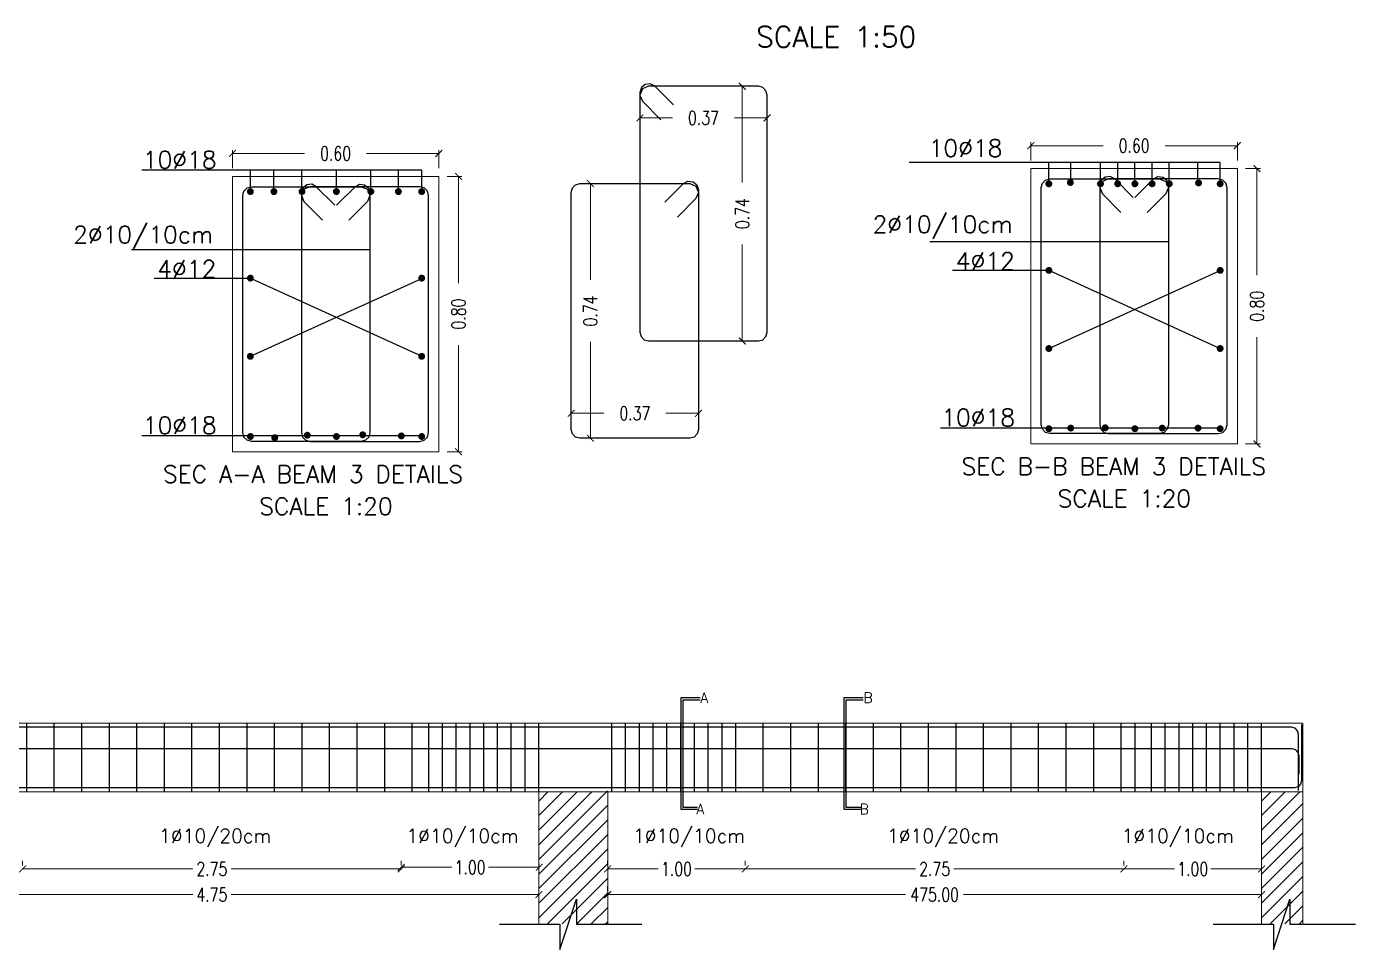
# Model space of a CAD drawing. Extents: x 166525 to 167198, y 178739 to 179747.
# Drawn here: x 166641.45 to 166660.75, y 179184.57 to 179197.97 of the extents above; entities that cross this region are included whole.
import ezdxf

# ---------------------------------------------------------------- set-up
doc = ezdxf.new("R2010")
doc.units = 0
doc.header["$MEASUREMENT"] = 0
doc.linetypes.add('AUSGEZOGEN', pattern=[0])
doc.linetypes.add('VONLAYER', pattern=[0])
doc.layers.get('0').update_dxf_attribs({"linetype": 'CONTINUOUS'})
doc.layers.get('DEFPOINTS').update_dxf_attribs({"linetype": 'CONTINUOUS'})
doc.layers.add('BEAM', color=6, linetype='CONTINUOUS', lineweight=13)
for name, color, linetype in [('BEAM-DIM', 4, 'CONTINUOUS'), ('BEAM-REIN', 2, 'CONTINUOUS'), ('EBENE0', 7, 'AUSGEZOGEN'), ('rebar call line', 8, 'CONTINUOUS'), ('REBARS', 2, 'CONTINUOUS'), ('Reinforcement', 10, 'CONTINUOUS'), ('TEXT', 7, 'CONTINUOUS')]:
    doc.layers.add(name, color=color, linetype=linetype)
doc.styles.add('DIM', font='simplex.shx', dxfattribs={"width": 0.75})
doc.styles.add('ROMANS', font='romans.shx')
doc.dimstyles.new('MUTASIM', dxfattribs={"dimscale": 0.9995, "dimtxt": 0.2, "dimasz": 0.1, "dimexe": 0.05, "dimexo": 0.12, "dimgap": 0.05, "dimtad": 0, "dimzin": 0, "dimdsep": 46, "dimtxsty": 'DIM', "dimblk": 'ARCHTICK', "dimcen": 0.09, "dimclrd": 35, "dimclre": 33, "dimclrt": 256, "dimazin": 0, "dimtfac": 1, "dimtofl": 0, "dimtmove": 1, "dimatfit": 3, "dimfxl": 0.18, "dimtolj": 1, "dimtzin": 0, "dimlwd": 13, "dimlwe": 9, "dimarcsym": 0})

# ---------------------------------------------------------------- blocks, each defined once
blk = doc.blocks.new('_ARCHTICK')
at = {"color": 0, "linetype": 'ByBlock', "const_width": 0.15}
blk.add_lwpolyline([(-0.5, -0.5), (0.5, 0.5)], dxfattribs=at)
blk = doc.blocks.new('*D554')
at = {"layer": 'BEAM', "color": 33, "lineweight": 9, "transparency": 16777216}
for p, q in [((166644.437, 179195.917), (166644.437, 179196.18)), ((166647.437, 179195.917), (166647.437, 179196.18))]:
    blk.add_line(p, q, dxfattribs=at)
at = {"layer": 'BEAM', "color": 35, "lineweight": 13, "transparency": 16777216}
for p, q in [((166644.437, 179196.13), (166645.487, 179196.13)), ((166647.437, 179196.13), (166646.387, 179196.13))]:
    blk.add_line(p, q, dxfattribs=at)
at = {"layer": 'DEFPOINTS', "color": 0, "transparency": 16777216}
for p in [(166647.437, 179196.13), (166644.437, 179195.797), (166647.437, 179195.797)]:
    blk.add_point(p, dxfattribs=at)
at = {"layer": 'BEAM', "color": 35, "lineweight": 13, "transparency": 16777216, "xscale": 0.09995000000000001, "yscale": 0.09995000000000001, "zscale": 0.09995000000000001, "rotation": 180}
blk.add_blockref('_ARCHTICK', (166644.437, 179196.13), dxfattribs=at)
at = {"layer": 'BEAM', "color": 35, "lineweight": 13, "transparency": 16777216, "xscale": 0.09995000000000001, "yscale": 0.09995000000000001, "zscale": 0.09995000000000001}
blk.add_blockref('_ARCHTICK', (166647.437, 179196.13), dxfattribs=at)
at = {"layer": 'BEAM', "transparency": 16777216, "insert": (166645.937, 179196.13), "char_height": 0.1999, "attachment_point": 5, "style": 'DIM'}
blk.add_mtext('\\A1;0.60', dxfattribs=at)
blk = doc.blocks.new('*D555')
at = {"layer": 'BEAM', "color": 33, "lineweight": 9, "transparency": 16777216}
for p, q in [((166647.557, 179195.797), (166647.772, 179195.797)), ((166647.557, 179191.797), (166647.772, 179191.797))]:
    blk.add_line(p, q, dxfattribs=at)
at = {"layer": 'BEAM', "color": 35, "lineweight": 13, "transparency": 16777216}
for p, q in [((166647.722, 179195.797), (166647.722, 179194.247)), ((166647.722, 179191.797), (166647.722, 179193.347))]:
    blk.add_line(p, q, dxfattribs=at)
at = {"layer": 'DEFPOINTS', "color": 0, "transparency": 16777216}
for p in [(166647.437, 179195.797), (166647.722, 179195.797), (166647.437, 179191.797)]:
    blk.add_point(p, dxfattribs=at)
at = {"layer": 'BEAM', "color": 35, "lineweight": 13, "transparency": 16777216, "xscale": 0.09995000000000001, "yscale": 0.09995000000000001, "zscale": 0.09995000000000001}
for p, rotation in [((166647.722, 179195.797), 90), ((166647.722, 179191.797), 270)]:
    blk.add_blockref('_ARCHTICK', p, dxfattribs=dict(at, rotation=rotation))
at = {"layer": 'BEAM', "transparency": 16777216, "insert": (166647.722, 179193.797), "char_height": 0.1999, "attachment_point": 5, "rotation": 90, "style": 'DIM'}
blk.add_mtext('\\A1;0.80', dxfattribs=at)
blk = doc.blocks.new('*D556')
at = {"layer": 'BEAM', "color": 33, "lineweight": 9, "transparency": 16777216}
for p, q in [((166650.357, 179196.896), (166650.357, 179196.596)), ((166652.205, 179196.859), (166652.205, 179196.596))]:
    blk.add_line(p, q, dxfattribs=at)
at = {"layer": 'BEAM', "color": 35, "lineweight": 13, "transparency": 16777216}
for p, q in [((166650.357, 179196.646), (166650.831, 179196.646)), ((166652.205, 179196.646), (166651.731, 179196.646))]:
    blk.add_line(p, q, dxfattribs=at)
at = {"layer": 'DEFPOINTS', "color": 0, "transparency": 16777216}
for p in [(166650.357, 179197.016), (166652.205, 179196.979), (166652.205, 179196.646)]:
    blk.add_point(p, dxfattribs=at)
at = {"layer": 'BEAM', "color": 35, "lineweight": 13, "transparency": 16777216, "xscale": 0.09995000000000001, "yscale": 0.09995000000000001, "zscale": 0.09995000000000001, "rotation": 180}
blk.add_blockref('_ARCHTICK', (166650.357, 179196.646), dxfattribs=at)
at = {"layer": 'BEAM', "color": 35, "lineweight": 13, "transparency": 16777216, "xscale": 0.09995000000000001, "yscale": 0.09995000000000001, "zscale": 0.09995000000000001}
blk.add_blockref('_ARCHTICK', (166652.205, 179196.646), dxfattribs=at)
at = {"layer": 'BEAM', "transparency": 16777216, "insert": (166651.281, 179196.646), "char_height": 0.1999, "attachment_point": 5, "style": 'DIM'}
blk.add_mtext('\\A1;0.37', dxfattribs=at)
blk = doc.blocks.new('*D557')
at = {"layer": 'BEAM', "color": 33, "lineweight": 9, "transparency": 16777216}
for p, q in [((166651.958, 179197.106), (166651.795, 179197.106)), ((166651.958, 179193.406), (166651.795, 179193.406))]:
    blk.add_line(p, q, dxfattribs=at)
at = {"layer": 'BEAM', "color": 35, "lineweight": 13, "transparency": 16777216}
for p, q in [((166651.845, 179197.106), (166651.845, 179195.706)), ((166651.845, 179193.406), (166651.845, 179194.806))]:
    blk.add_line(p, q, dxfattribs=at)
at = {"layer": 'DEFPOINTS', "color": 0, "transparency": 16777216}
for p in [(166652.078, 179197.106), (166651.845, 179193.406), (166652.078, 179193.406)]:
    blk.add_point(p, dxfattribs=at)
at = {"layer": 'BEAM', "color": 35, "lineweight": 13, "transparency": 16777216, "xscale": 0.09995000000000001, "yscale": 0.09995000000000001, "zscale": 0.09995000000000001}
for p, rotation in [((166651.845, 179197.106), 90), ((166651.845, 179193.406), 270)]:
    blk.add_blockref('_ARCHTICK', p, dxfattribs=dict(at, rotation=rotation))
at = {"layer": 'BEAM', "transparency": 16777216, "insert": (166651.845, 179195.256), "char_height": 0.1999, "attachment_point": 5, "rotation": 90, "style": 'DIM'}
blk.add_mtext('\\A1;0.74', dxfattribs=at)
blk = doc.blocks.new('*D558')
at = {"layer": 'BEAM', "color": 33, "lineweight": 9, "transparency": 16777216}
for p, q in [((166649.36, 179192.239), (166649.36, 179192.405)), ((166651.208, 179192.239), (166651.208, 179192.405))]:
    blk.add_line(p, q, dxfattribs=at)
at = {"layer": 'BEAM', "color": 35, "lineweight": 13, "transparency": 16777216}
for p, q in [((166649.36, 179192.355), (166649.834, 179192.355)), ((166651.208, 179192.355), (166650.733, 179192.355))]:
    blk.add_line(p, q, dxfattribs=at)
at = {"layer": 'DEFPOINTS', "color": 0, "transparency": 16777216}
for p in [(166651.208, 179192.355), (166649.36, 179192.119), (166651.208, 179192.119)]:
    blk.add_point(p, dxfattribs=at)
at = {"layer": 'BEAM', "color": 35, "lineweight": 13, "transparency": 16777216, "xscale": 0.09995000000000001, "yscale": 0.09995000000000001, "zscale": 0.09995000000000001, "rotation": 180}
blk.add_blockref('_ARCHTICK', (166649.36, 179192.355), dxfattribs=at)
at = {"layer": 'BEAM', "color": 35, "lineweight": 13, "transparency": 16777216, "xscale": 0.09995000000000001, "yscale": 0.09995000000000001, "zscale": 0.09995000000000001}
blk.add_blockref('_ARCHTICK', (166651.208, 179192.355), dxfattribs=at)
at = {"layer": 'BEAM', "transparency": 16777216, "insert": (166650.284, 179192.355), "char_height": 0.1999, "attachment_point": 5, "style": 'DIM'}
blk.add_mtext('\\A1;0.37', dxfattribs=at)
blk = doc.blocks.new('*D559')
at = {"layer": 'BEAM', "color": 33, "lineweight": 9, "transparency": 16777216}
for p, q in [((166649.606, 179195.692), (166649.688, 179195.692)), ((166649.606, 179191.992), (166649.688, 179191.992))]:
    blk.add_line(p, q, dxfattribs=at)
at = {"layer": 'BEAM', "color": 35, "lineweight": 13, "transparency": 16777216}
for p, q in [((166649.638, 179195.692), (166649.638, 179194.292)), ((166649.638, 179191.992), (166649.638, 179193.393))]:
    blk.add_line(p, q, dxfattribs=at)
at = {"layer": 'DEFPOINTS', "color": 0, "transparency": 16777216}
for p in [(166649.487, 179195.692), (166649.638, 179195.692), (166649.487, 179191.992)]:
    blk.add_point(p, dxfattribs=at)
at = {"layer": 'BEAM', "color": 35, "lineweight": 13, "transparency": 16777216, "xscale": 0.09995000000000001, "yscale": 0.09995000000000001, "zscale": 0.09995000000000001}
for p, rotation in [((166649.638, 179195.692), 90), ((166649.638, 179191.992), 270)]:
    blk.add_blockref('_ARCHTICK', p, dxfattribs=dict(at, rotation=rotation))
at = {"layer": 'BEAM', "transparency": 16777216, "insert": (166649.638, 179193.842), "char_height": 0.1999, "attachment_point": 5, "rotation": 90, "style": 'DIM'}
blk.add_mtext('\\A1;0.74', dxfattribs=at)
blk = doc.blocks.new('*D563')
at = {"layer": 'BEAM', "color": 33, "lineweight": 9, "transparency": 16777216}
for p, q in [((166641.389, 179185.856), (166641.389, 179185.786)), ((166646.889, 179185.856), (166646.889, 179185.786))]:
    blk.add_line(p, q, dxfattribs=at)
at = {"layer": 'BEAM', "color": 35, "lineweight": 13, "transparency": 16777216}
for p, q in [((166641.389, 179185.736), (166643.861, 179185.736)), ((166646.889, 179185.736), (166644.418, 179185.736))]:
    blk.add_line(p, q, dxfattribs=at)
at = {"layer": 'DEFPOINTS', "color": 0, "transparency": 16777216}
for p in [(166641.389, 179185.736), (166646.889, 179185.736), (166646.889, 179185.736)]:
    blk.add_point(p, dxfattribs=at)
at = {"layer": 'BEAM', "color": 35, "lineweight": 13, "transparency": 16777216, "xscale": 0.09995000000000001, "yscale": 0.09995000000000001, "zscale": 0.09995000000000001, "rotation": 180}
blk.add_blockref('_ARCHTICK', (166641.389, 179185.736), dxfattribs=at)
at = {"layer": 'BEAM', "color": 35, "lineweight": 13, "transparency": 16777216, "xscale": 0.09995000000000001, "yscale": 0.09995000000000001, "zscale": 0.09995000000000001}
blk.add_blockref('_ARCHTICK', (166646.889, 179185.736), dxfattribs=at)
at = {"layer": 'BEAM', "transparency": 16777216, "insert": (166644.139, 179185.736), "char_height": 0.1999, "attachment_point": 5, "style": 'DIM'}
blk.add_mtext('\\A1;2.75', dxfattribs=at)
blk = doc.blocks.new('*D564')
at = {"layer": 'BEAM', "color": 33, "lineweight": 9, "transparency": 16777216}
for p, q in [((166651.889, 179185.856), (166651.889, 179185.786)), ((166657.389, 179185.856), (166657.389, 179185.786))]:
    blk.add_line(p, q, dxfattribs=at)
at = {"layer": 'BEAM', "color": 35, "lineweight": 13, "transparency": 16777216}
for p, q in [((166651.889, 179185.736), (166654.361, 179185.736)), ((166657.389, 179185.736), (166654.918, 179185.736))]:
    blk.add_line(p, q, dxfattribs=at)
at = {"layer": 'DEFPOINTS', "color": 0, "transparency": 16777216}
for p in [(166651.889, 179185.736), (166657.389, 179185.736), (166657.389, 179185.736)]:
    blk.add_point(p, dxfattribs=at)
at = {"layer": 'BEAM', "color": 35, "lineweight": 13, "transparency": 16777216, "xscale": 0.09995000000000001, "yscale": 0.09995000000000001, "zscale": 0.09995000000000001, "rotation": 180}
blk.add_blockref('_ARCHTICK', (166651.889, 179185.736), dxfattribs=at)
at = {"layer": 'BEAM', "color": 35, "lineweight": 13, "transparency": 16777216, "xscale": 0.09995000000000001, "yscale": 0.09995000000000001, "zscale": 0.09995000000000001}
blk.add_blockref('_ARCHTICK', (166657.389, 179185.736), dxfattribs=at)
at = {"layer": 'BEAM', "transparency": 16777216, "insert": (166654.639, 179185.736), "char_height": 0.1999, "attachment_point": 5, "style": 'DIM'}
blk.add_mtext('\\A1;2.75', dxfattribs=at)
blk = doc.blocks.new('*D571')
at = {"layer": 'BEAM', "color": 33, "lineweight": 9, "transparency": 16777216}
for p, q in [((166639.389, 179185.482), (166639.389, 179185.413)), ((166648.889, 179185.482), (166648.889, 179185.413))]:
    blk.add_line(p, q, dxfattribs=at)
at = {"layer": 'BEAM', "color": 35, "lineweight": 13, "transparency": 16777216}
for p, q in [((166639.389, 179185.363), (166643.861, 179185.363)), ((166648.889, 179185.363), (166644.418, 179185.363))]:
    blk.add_line(p, q, dxfattribs=at)
at = {"layer": 'DEFPOINTS', "color": 0, "transparency": 16777216}
for p in [(166639.389, 179185.363), (166648.889, 179185.363), (166648.889, 179185.363)]:
    blk.add_point(p, dxfattribs=at)
at = {"layer": 'BEAM', "color": 35, "lineweight": 13, "transparency": 16777216, "xscale": 0.09995000000000001, "yscale": 0.09995000000000001, "zscale": 0.09995000000000001, "rotation": 180}
blk.add_blockref('_ARCHTICK', (166639.389, 179185.363), dxfattribs=at)
at = {"layer": 'BEAM', "color": 35, "lineweight": 13, "transparency": 16777216, "xscale": 0.09995000000000001, "yscale": 0.09995000000000001, "zscale": 0.09995000000000001}
blk.add_blockref('_ARCHTICK', (166648.889, 179185.363), dxfattribs=at)
at = {"layer": 'BEAM', "transparency": 16777216, "insert": (166644.139, 179185.363), "char_height": 0.1999, "attachment_point": 5, "style": 'DIM'}
blk.add_mtext('\\A1;4.75', dxfattribs=at)
blk = doc.blocks.new('*D572')
at = {"layer": 'BEAM', "color": 33, "lineweight": 9, "transparency": 16777216}
for p, q in [((166649.889, 179185.482), (166649.889, 179185.413)), ((166659.389, 179185.482), (166659.389, 179185.413))]:
    blk.add_line(p, q, dxfattribs=at)
at = {"layer": 'BEAM', "color": 35, "lineweight": 13, "transparency": 16777216}
for p, q in [((166649.889, 179185.363), (166654.218, 179185.363)), ((166659.389, 179185.363), (166655.06, 179185.363))]:
    blk.add_line(p, q, dxfattribs=at)
at = {"layer": 'DEFPOINTS', "color": 0, "transparency": 16777216}
for p in [(166649.889, 179185.363), (166659.389, 179185.363), (166659.389, 179185.363)]:
    blk.add_point(p, dxfattribs=at)
at = {"layer": 'BEAM', "color": 35, "lineweight": 13, "transparency": 16777216, "xscale": 0.09995000000000001, "yscale": 0.09995000000000001, "zscale": 0.09995000000000001, "rotation": 180}
blk.add_blockref('_ARCHTICK', (166649.889, 179185.363), dxfattribs=at)
at = {"layer": 'BEAM', "color": 35, "lineweight": 13, "transparency": 16777216, "xscale": 0.09995000000000001, "yscale": 0.09995000000000001, "zscale": 0.09995000000000001}
blk.add_blockref('_ARCHTICK', (166659.389, 179185.363), dxfattribs=at)
at = {"layer": 'BEAM', "transparency": 16777216, "insert": (166654.639, 179185.363), "char_height": 0.1999, "attachment_point": 5, "style": 'DIM'}
blk.add_mtext('\\A1;475.00', dxfattribs=at)
blk = doc.blocks.new('*D580')
at = {"layer": 'BEAM', "color": 33, "lineweight": 9, "transparency": 16777216}
for p, q in [((166656.037, 179196.03), (166656.037, 179196.293)), ((166659.037, 179196.03), (166659.037, 179196.293))]:
    blk.add_line(p, q, dxfattribs=at)
at = {"layer": 'BEAM', "color": 35, "lineweight": 13, "transparency": 16777216}
for p, q in [((166656.037, 179196.243), (166657.087, 179196.243)), ((166659.037, 179196.243), (166657.987, 179196.243))]:
    blk.add_line(p, q, dxfattribs=at)
at = {"layer": 'DEFPOINTS', "color": 0, "transparency": 16777216}
for p in [(166659.037, 179196.243), (166656.037, 179195.91), (166659.037, 179195.91)]:
    blk.add_point(p, dxfattribs=at)
at = {"layer": 'BEAM', "color": 35, "lineweight": 13, "transparency": 16777216, "xscale": 0.09995000000000001, "yscale": 0.09995000000000001, "zscale": 0.09995000000000001, "rotation": 180}
blk.add_blockref('_ARCHTICK', (166656.037, 179196.243), dxfattribs=at)
at = {"layer": 'BEAM', "color": 35, "lineweight": 13, "transparency": 16777216, "xscale": 0.09995000000000001, "yscale": 0.09995000000000001, "zscale": 0.09995000000000001}
blk.add_blockref('_ARCHTICK', (166659.037, 179196.243), dxfattribs=at)
at = {"layer": 'BEAM', "transparency": 16777216, "insert": (166657.537, 179196.243), "char_height": 0.1999, "attachment_point": 5, "style": 'DIM'}
blk.add_mtext('\\A1;0.60', dxfattribs=at)
blk = doc.blocks.new('*D581')
at = {"layer": 'BEAM', "color": 33, "lineweight": 9, "transparency": 16777216}
for p, q in [((166659.157, 179195.91), (166659.372, 179195.91)), ((166659.157, 179191.91), (166659.372, 179191.91))]:
    blk.add_line(p, q, dxfattribs=at)
at = {"layer": 'BEAM', "color": 35, "lineweight": 13, "transparency": 16777216}
for p, q in [((166659.322, 179195.91), (166659.322, 179194.36)), ((166659.322, 179191.91), (166659.322, 179193.461))]:
    blk.add_line(p, q, dxfattribs=at)
at = {"layer": 'DEFPOINTS', "color": 0, "transparency": 16777216}
for p in [(166659.037, 179195.91), (166659.322, 179195.91), (166659.037, 179191.91)]:
    blk.add_point(p, dxfattribs=at)
at = {"layer": 'BEAM', "color": 35, "lineweight": 13, "transparency": 16777216, "xscale": 0.09995000000000001, "yscale": 0.09995000000000001, "zscale": 0.09995000000000001}
for p, rotation in [((166659.322, 179195.91), 90), ((166659.322, 179191.91), 270)]:
    blk.add_blockref('_ARCHTICK', p, dxfattribs=dict(at, rotation=rotation))
at = {"layer": 'BEAM', "transparency": 16777216, "insert": (166659.322, 179193.91), "char_height": 0.1999, "attachment_point": 5, "rotation": 90, "style": 'DIM'}
blk.add_mtext('\\A1;0.80', dxfattribs=at)
blk = doc.blocks.new('*D585')
at = {"layer": 'BEAM', "color": 33, "lineweight": 9, "transparency": 16777216}
for p, q in [((166657.389, 179185.856), (166657.389, 179185.786)), ((166659.389, 179185.856), (166659.389, 179185.786))]:
    blk.add_line(p, q, dxfattribs=at)
at = {"layer": 'BEAM', "color": 35, "lineweight": 13, "transparency": 16777216}
for p, q in [((166657.389, 179185.736), (166658.125, 179185.736)), ((166659.389, 179185.736), (166658.653, 179185.736))]:
    blk.add_line(p, q, dxfattribs=at)
at = {"layer": 'DEFPOINTS', "color": 0, "transparency": 16777216}
for p in [(166657.389, 179185.736), (166659.389, 179185.736), (166659.389, 179185.736)]:
    blk.add_point(p, dxfattribs=at)
at = {"layer": 'BEAM', "color": 35, "lineweight": 13, "transparency": 16777216, "xscale": 0.09995000000000001, "yscale": 0.09995000000000001, "zscale": 0.09995000000000001, "rotation": 180}
blk.add_blockref('_ARCHTICK', (166657.389, 179185.736), dxfattribs=at)
at = {"layer": 'BEAM', "color": 35, "lineweight": 13, "transparency": 16777216, "xscale": 0.09995000000000001, "yscale": 0.09995000000000001, "zscale": 0.09995000000000001}
blk.add_blockref('_ARCHTICK', (166659.389, 179185.736), dxfattribs=at)
at = {"layer": 'BEAM', "transparency": 16777216, "insert": (166658.389, 179185.736), "char_height": 0.1999, "attachment_point": 5, "style": 'DIM'}
blk.add_mtext('\\A1;1.00', dxfattribs=at)
blk = doc.blocks.new('*D586')
at = {"layer": 'BEAM', "color": 33, "lineweight": 9, "transparency": 16777216}
for p, q in [((166649.889, 179185.856), (166649.889, 179185.786)), ((166651.889, 179185.856), (166651.889, 179185.786))]:
    blk.add_line(p, q, dxfattribs=at)
at = {"layer": 'BEAM', "color": 35, "lineweight": 13, "transparency": 16777216}
for p, q in [((166649.889, 179185.736), (166650.625, 179185.736)), ((166651.889, 179185.736), (166651.153, 179185.736))]:
    blk.add_line(p, q, dxfattribs=at)
at = {"layer": 'DEFPOINTS', "color": 0, "transparency": 16777216}
for p in [(166649.889, 179185.736), (166649.889, 179185.736), (166651.889, 179185.736)]:
    blk.add_point(p, dxfattribs=at)
at = {"layer": 'BEAM', "color": 35, "lineweight": 13, "transparency": 16777216, "xscale": 0.09995000000000001, "yscale": 0.09995000000000001, "zscale": 0.09995000000000001, "rotation": 180}
blk.add_blockref('_ARCHTICK', (166649.889, 179185.736), dxfattribs=at)
at = {"layer": 'BEAM', "color": 35, "lineweight": 13, "transparency": 16777216, "xscale": 0.09995000000000001, "yscale": 0.09995000000000001, "zscale": 0.09995000000000001}
blk.add_blockref('_ARCHTICK', (166651.889, 179185.736), dxfattribs=at)
at = {"layer": 'BEAM', "transparency": 16777216, "insert": (166650.889, 179185.736), "char_height": 0.1999, "attachment_point": 5, "style": 'DIM'}
blk.add_mtext('\\A1;1.00', dxfattribs=at)
blk = doc.blocks.new('*D587')
at = {"layer": 'BEAM', "color": 33, "lineweight": 9, "transparency": 16777216}
for p, q in [((166646.889, 179185.856), (166646.889, 179185.81)), ((166648.894, 179185.786), (166648.894, 179185.81))]:
    blk.add_line(p, q, dxfattribs=at)
at = {"layer": 'BEAM', "color": 35, "lineweight": 13, "transparency": 16777216}
for p, q in [((166646.889, 179185.76), (166647.627, 179185.76)), ((166648.894, 179185.76), (166648.156, 179185.76))]:
    blk.add_line(p, q, dxfattribs=at)
at = {"layer": 'DEFPOINTS', "color": 0, "transparency": 16777216}
for p in [(166646.889, 179185.76), (166646.889, 179185.736), (166648.894, 179185.666)]:
    blk.add_point(p, dxfattribs=at)
at = {"layer": 'BEAM', "color": 35, "lineweight": 13, "transparency": 16777216, "xscale": 0.09995000000000001, "yscale": 0.09995000000000001, "zscale": 0.09995000000000001, "rotation": 180}
blk.add_blockref('_ARCHTICK', (166646.889, 179185.76), dxfattribs=at)
at = {"layer": 'BEAM', "color": 35, "lineweight": 13, "transparency": 16777216, "xscale": 0.09995000000000001, "yscale": 0.09995000000000001, "zscale": 0.09995000000000001}
blk.add_blockref('_ARCHTICK', (166648.894, 179185.76), dxfattribs=at)
at = {"layer": 'BEAM', "transparency": 16777216, "insert": (166647.891, 179185.76), "char_height": 0.1999, "attachment_point": 5, "style": 'DIM'}
blk.add_mtext('\\A1;1.00', dxfattribs=at)

msp = doc.modelspace()

# ---------------------------------------------------------------- linework, layer by layer
at = {"layer": 'BEAM'}
for p, q in [((166638.78914, 179187.85486), (166659.98914, 179187.85486)), ((166659.98914, 179187.85486), (166659.98914, 179186.93486)), ((166659.98914, 179186.93486), (166659.98914, 179184.93486)), ((166638.78914, 179186.85486), (166659.98914, 179186.85486)), ((166648.88914, 179186.85486), (166648.88914, 179184.93486)), ((166649.88914, 179186.85486), (166649.88914, 179184.93486)), ((166659.38914, 179186.85486), (166659.38914, 179184.93486))]:
    msp.add_line(p, q, dxfattribs=at)
for points in [[(166656.03693, 179191.91049), (166659.03693, 179191.91049), (166659.03693, 179195.91049), (166656.03693, 179195.91049)], [(166644.43712, 179191.79721), (166647.43712, 179191.79721), (166647.43712, 179195.79721), (166644.43712, 179195.79721)]]:
    msp.add_lwpolyline(points, close=True, dxfattribs=at)
at = {"layer": 'BEAM-REIN', "const_width": 0.0475}
for points in [[(166644.67227, 179195.57624, 1), (166644.72477, 179195.57624, 1)], [(166645.01439, 179195.57624, 1), (166645.06689, 179195.57624, 1)], [(166645.42227, 179195.57624, 1), (166645.47477, 179195.57624, 1)], [(166645.92227, 179195.57624, 1), (166645.97477, 179195.57624, 1)], [(166646.42227, 179195.57624, 1), (166646.47477, 179195.57624, 1)], [(166646.82285, 179195.57624, 1), (166646.87535, 179195.57624, 1)], [(166647.16112, 179195.57624, 1), (166647.21362, 179195.57624, 1)], [(166656.27208, 179195.68952, 1), (166656.32458, 179195.68952, 1)], [(166656.58425, 179195.70821, 1), (166656.63675, 179195.70821, 1)], [(166657.02208, 179195.68952, 1), (166657.07458, 179195.68952, 1)], [(166657.27208, 179195.68952, 1), (166657.32458, 179195.68952, 1)], [(166657.52208, 179195.68952, 1), (166657.57458, 179195.68952, 1)], [(166657.77208, 179195.68952, 1), (166657.82458, 179195.68952, 1)], [(166658.02208, 179195.68952, 1), (166658.07458, 179195.68952, 1)], [(166658.44699, 179195.70168, 1), (166658.49949, 179195.70168, 1)], [(166658.76093, 179195.68952, 1), (166658.81343, 179195.68952, 1)], [(166656.27208, 179194.43189, 1), (166656.32458, 179194.43189, 1)], [(166658.76093, 179194.43189, 1), (166658.81343, 179194.43189, 1)], [(166644.67227, 179194.31862, 1), (166644.72477, 179194.31862, 1)], [(166647.16112, 179194.31862, 1), (166647.21362, 179194.31862, 1)], [(166656.27208, 179193.29635, 1), (166656.32458, 179193.29635, 1)], [(166658.76093, 179193.29635, 1), (166658.81343, 179193.29635, 1)], [(166644.67227, 179193.18308, 1), (166644.72477, 179193.18308, 1)], [(166647.16112, 179193.18308, 1), (166647.21362, 179193.18308, 1)], [(166656.27208, 179192.13151, 1), (166656.32458, 179192.13151, 1)], [(166656.59053, 179192.1401, 1), (166656.64303, 179192.1401, 1)], [(166657.09103, 179192.14482, 1), (166657.14353, 179192.14482, 1)], [(166657.52208, 179192.13151, 1), (166657.57458, 179192.13151, 1)], [(166657.91915, 179192.1401, 1), (166657.97165, 179192.1401, 1)], [(166658.43906, 179192.1401, 1), (166658.49156, 179192.1401, 1)], [(166658.76093, 179192.13151, 1), (166658.81343, 179192.13151, 1)], [(166644.67227, 179192.01823, 1), (166644.72477, 179192.01823, 1)], [(166645.02651, 179192.00057, 1), (166645.07901, 179192.00057, 1)], [(166645.49911, 179192.03685, 1), (166645.55161, 179192.03685, 1)], [(166645.92227, 179192.01823, 1), (166645.97477, 179192.01823, 1)], [(166646.30415, 179192.04304, 1), (166646.35665, 179192.04304, 1)], [(166646.86497, 179192.02682, 1), (166646.91747, 179192.02682, 1)], [(166647.16112, 179192.01823, 1), (166647.21362, 179192.01823, 1)]]:
    msp.add_lwpolyline(points, format="xyb", close=True, dxfattribs=at)
at = {"layer": 'EBENE0', "color": 2, "linetype": 'AUSGEZOGEN'}
msp.add_line((166659.98914, 179186.93486), (166659.98914, 179186.93486), dxfattribs=at)
msp.add_line((166659.98914, 179186.93486), (166659.98914, 179186.93486), dxfattribs=at)
at = {"layer": 'EBENE0', "color": 8, "linetype": 'AUSGEZOGEN'}
for p, q in [((166648.89356, 179185.87862), (166649.88472, 179186.86978)), ((166648.89356, 179186.72715), (166649.02127, 179186.85486)), ((166649.2334, 179186.85486), (166648.89356, 179186.51501)), ((166648.89356, 179186.30288), (166649.44554, 179186.85486)), ((166649.65767, 179186.85486), (166648.89356, 179186.09075)), ((166659.39356, 179186.72715), (166659.52127, 179186.85486)), ((166659.7334, 179186.85486), (166659.39356, 179186.51501)), ((166659.39356, 179186.30288), (166659.94554, 179186.85486)), ((166649.88472, 179186.65765), (166648.89356, 179185.66649)), ((166659.98472, 179186.68191), (166659.39356, 179186.09075)), ((166648.89356, 179185.45435), (166649.88472, 179186.44552)), ((166659.39356, 179185.87862), (166659.98472, 179186.46978)), ((166649.88472, 179186.23338), (166648.89356, 179185.24222)), ((166659.98472, 179186.25765), (166659.39356, 179185.66649)), ((166648.89356, 179185.03009), (166649.88472, 179186.02125)), ((166659.39356, 179185.45435), (166659.98472, 179186.04552)), ((166649.88472, 179185.80912), (166649.01488, 179184.93928)), ((166659.98472, 179185.83338), (166659.39356, 179185.24222)), ((166649.22701, 179184.93928), (166649.88472, 179185.59699)), ((166659.39356, 179185.03009), (166659.98472, 179185.62125)), ((166649.88472, 179185.38485), (166649.43914, 179184.93928)), ((166659.98472, 179185.40912), (166659.51488, 179184.93928)), ((166649.1963, 179184.56668), (166649.43427, 179185.29818)), ((166649.43427, 179185.29818), (166649.43427, 179184.93486)), ((166659.56218, 179184.56668), (166659.80014, 179185.29818)), ((166659.72701, 179184.93928), (166659.98472, 179185.19699)), ((166659.80014, 179185.29818), (166659.80014, 179184.93486)), ((166649.65128, 179184.93928), (166649.88472, 179185.17272)), ((166648.31766, 179184.93243), (166649.1963, 179184.93243)), ((166649.1963, 179184.93243), (166649.1963, 179184.56668)), ((166649.43427, 179184.93486), (166650.38613, 179184.93486)), ((166649.88914, 179184.96501), (166649.85899, 179184.93486)), ((166658.68354, 179184.93243), (166659.56218, 179184.93243)), ((166659.56218, 179184.93243), (166659.56218, 179184.56668)), ((166659.80014, 179184.93486), (166660.752, 179184.93486)), ((166659.98472, 179184.98485), (166659.93914, 179184.93928))]:
    msp.add_line(p, q, dxfattribs=at)
at = {"layer": 'rebar call line'}
for p, q in [((166647.18737, 179195.88537), (166643.12283, 179195.88537)), ((166644.69852, 179195.57624), (166644.69852, 179195.88537)), ((166645.04064, 179195.57624), (166645.04064, 179195.88537)), ((166645.44852, 179195.57624), (166645.44852, 179195.88537)), ((166645.94852, 179195.57624), (166645.94852, 179195.88537)), ((166646.44852, 179195.57624), (166646.44852, 179195.88537)), ((166646.8491, 179195.57624), (166646.8491, 179195.88537)), ((166647.18737, 179195.57624), (166647.18737, 179195.88537)), ((166658.78718, 179195.99865), (166654.26707, 179195.99865)), ((166656.29833, 179195.68952), (166656.29833, 179195.99865)), ((166656.61949, 179195.68952), (166656.61949, 179195.99865)), ((166657.04833, 179195.68952), (166657.04833, 179195.99865)), ((166657.29833, 179195.68952), (166657.29833, 179195.99865)), ((166657.54833, 179195.68952), (166657.54833, 179195.99865)), ((166657.79833, 179195.68952), (166657.79833, 179195.99865)), ((166658.04833, 179195.68952), (166658.04833, 179195.99865)), ((166658.46364, 179195.68952), (166658.46364, 179195.99865)), ((166658.78718, 179195.68952), (166658.78718, 179195.99865)), ((166654.5707, 179194.8496), (166658.03515, 179194.8496)), ((166642.9709, 179194.73633), (166646.43534, 179194.73633)), ((166644.70796, 179194.31431), (166643.30021, 179194.31431)), ((166644.69852, 179193.18308), (166647.18737, 179194.31431)), ((166644.70796, 179194.31431), (166647.18737, 179193.18308)), ((166656.30777, 179194.42759), (166654.90002, 179194.42759)), ((166656.29833, 179193.29635), (166658.78718, 179194.42759)), ((166656.30777, 179194.42759), (166658.78718, 179193.29635)), ((166658.78718, 179192.1401), (166654.72263, 179192.1401)), ((166647.18737, 179192.02682), (166643.12283, 179192.02682))]:
    msp.add_line(p, q, dxfattribs=at)
for points in [[(166651.23213, 179188.21943), (166650.95032, 179188.21943), (166650.95032, 179186.60395), (166651.19434, 179186.60395)], [(166651.23213, 179188.18943), (166650.97987, 179188.18943), (166650.97987, 179186.63395), (166651.19434, 179186.63395)], [(166653.60258, 179188.21943), (166653.32078, 179188.21943), (166653.32078, 179186.60395), (166653.56479, 179186.60395)], [(166653.60258, 179188.18943), (166653.35032, 179188.18943), (166653.35032, 179186.63395), (166653.56479, 179186.63395)]]:
    msp.add_lwpolyline(points, dxfattribs=at)
at = {"layer": 'REBARS'}
for points in [[(166659.9257, 179186.87697), (166659.9257, 179187.69326), (166659.91208, 179187.74406), (166659.8749, 179187.78125), (166659.8241, 179187.79486), (166638.96466, 179187.79486), (166638.91386, 179187.78125), (166638.87667, 179187.74406), (166638.86306, 179187.69326), (166638.86306, 179186.92167)], [(166659.96878, 179187.83429), (166659.96878, 179187.018), (166659.95517, 179186.9672), (166659.91798, 179186.93001), (166659.86718, 179186.9164), (166639.00775, 179186.9164), (166638.95695, 179186.93001), (166638.91976, 179186.9672), (166638.90615, 179187.018), (166638.90615, 179187.78959)], [(166659.93501, 179187.11296), (166659.93501, 179187.37894), (166659.9214, 179187.42974), (166659.88421, 179187.46693), (166659.83341, 179187.48054), (166638.98213, 179187.48054), (166638.93133, 179187.46693), (166638.89414, 179187.42974), (166638.88053, 179187.37894), (166638.88053, 179187.11296)]]:
    msp.add_lwpolyline(points, dxfattribs=at)
for points in [[(166650.84326, 179196.83642, 0), (166650.57385, 179197.10583, 0), (166650.50884, 179197.1406, 0), (166650.43546, 179197.13337, 0), (166650.37847, 179197.0866, 0), (166650.35706, 179197.01604, 0), (166650.35706, 179193.53283, 0), (166650.37408, 179193.46933, 0), (166650.42057, 179193.42284, 0), (166650.48407, 179193.40583, 0), (166652.07829, 179193.40583, 0), (166652.14179, 179193.42284, 0), (166652.18827, 179193.46933, 0), (166652.20529, 179193.53283, 0), (166652.20529, 179196.97883, 0), (166652.18827, 179197.04233, 0), (166652.14179, 179197.08881, 0), (166652.07829, 179197.10583, 0), (166650.48407, 179197.10583, 0), (166650.39426, 179197.06863, 0), (166650.35706, 179196.97883, 0), (166650.39426, 179196.88903, 0), (166650.66367, 179196.61962, 0)], [(166645.94915, 179195.3778, 0), (166646.21855, 179195.64721, 0), (166646.28357, 179195.68198, 0), (166646.35694, 179195.67475, 0), (166646.41394, 179195.62798, 0), (166646.43534, 179195.55742, 0), (166646.43534, 179192.07421, 0), (166646.41833, 179192.01071, 0), (166646.37184, 179191.96423, 0), (166646.30834, 179191.94721, 0), (166644.71412, 179191.94721, 0), (166644.65062, 179191.96423, 0), (166644.60413, 179192.01071, 0), (166644.58712, 179192.07421, 0), (166644.58712, 179195.52021, 0), (166644.60413, 179195.58371, 0), (166644.65062, 179195.6302, 0), (166644.71412, 179195.64721, 0), (166646.30834, 179195.64721, 0), (166646.39814, 179195.61001, 0), (166646.43534, 179195.52021, 0), (166646.39814, 179195.43041, 0), (166646.12874, 179195.161, 0)], [(166645.92509, 179195.3778, 0), (166645.65569, 179195.64721, 0), (166645.59067, 179195.68198, 0), (166645.5173, 179195.67475, 0), (166645.4603, 179195.62798, 0), (166645.4389, 179195.55742, 0), (166645.4389, 179192.07421, 0), (166645.45591, 179192.01071, 0), (166645.5024, 179191.96423, 0), (166645.5659, 179191.94721, 0), (166647.16012, 179191.94721, 0), (166647.22362, 179191.96423, 0), (166647.2701, 179192.01071, 0), (166647.28712, 179192.07421, 0), (166647.28712, 179195.52021, 0), (166647.2701, 179195.58371, 0), (166647.22362, 179195.6302, 0), (166647.16012, 179195.64721, 0), (166645.5659, 179195.64721, 0), (166645.47609, 179195.61001, 0), (166645.4389, 179195.52021, 0), (166645.47609, 179195.43041, 0), (166645.7455, 179195.161, 0)], [(166650.72158, 179195.42296, 0), (166650.99098, 179195.69237, 0), (166651.056, 179195.72714, 0), (166651.12937, 179195.71991, 0), (166651.18637, 179195.67313, 0), (166651.20777, 179195.60258, 0), (166651.20777, 179192.11937, 0), (166651.19076, 179192.05587, 0), (166651.14427, 179192.00938, 0), (166651.08077, 179191.99237, 0), (166649.48655, 179191.99237, 0), (166649.42305, 179192.00938, 0), (166649.37657, 179192.05587, 0), (166649.35955, 179192.11937, 0), (166649.35955, 179195.56537, 0), (166649.37657, 179195.62887, 0), (166649.42305, 179195.67535, 0), (166649.48655, 179195.69237, 0), (166651.08077, 179195.69237, 0), (166651.17058, 179195.65517, 0), (166651.20777, 179195.56537, 0), (166651.17058, 179195.47556, 0), (166650.90117, 179195.20616, 0)], [(166657.54895, 179195.49108, 0), (166657.81836, 179195.76049, 0), (166657.88337, 179195.79526, 0), (166657.95675, 179195.78803, 0), (166658.01374, 179195.74126, 0), (166658.03515, 179195.6707, 0), (166658.03515, 179192.18749, 0), (166658.01813, 179192.12399, 0), (166657.97165, 179192.0775, 0), (166657.90815, 179192.06049, 0), (166656.31393, 179192.06049, 0), (166656.25043, 179192.0775, 0), (166656.20394, 179192.12399, 0), (166656.18693, 179192.18749, 0), (166656.18693, 179195.63349, 0), (166656.20394, 179195.69699, 0), (166656.25043, 179195.74347, 0), (166656.31393, 179195.76049, 0), (166657.90815, 179195.76049, 0), (166657.99795, 179195.72329, 0), (166658.03515, 179195.63349, 0), (166657.99795, 179195.54369, 0), (166657.72854, 179195.27428, 0)], [(166657.5249, 179195.49108, 0), (166657.25549, 179195.76049, 0), (166657.19048, 179195.79526, 0), (166657.1171, 179195.78803, 0), (166657.06011, 179195.74126, 0), (166657.0387, 179195.6707, 0), (166657.0387, 179192.18749, 0), (166657.05572, 179192.12399, 0), (166657.1022, 179192.0775, 0), (166657.1657, 179192.06049, 0), (166658.75993, 179192.06049, 0), (166658.82343, 179192.0775, 0), (166658.86991, 179192.12399, 0), (166658.88693, 179192.18749, 0), (166658.88693, 179195.63349, 0), (166658.86991, 179195.69699, 0), (166658.82343, 179195.74347, 0), (166658.75993, 179195.76049, 0), (166657.1657, 179195.76049, 0), (166657.0759, 179195.72329, 0), (166657.0387, 179195.63349, 0), (166657.0759, 179195.54369, 0), (166657.34531, 179195.27428, 0)]]:
    msp.add_polyline3d(points, dxfattribs=at)
at = {"layer": 'Reinforcement', "linetype": 'VONLAYER'}
for p, q in [((166641.45032, 179186.85486), (166641.45032, 179187.85486)), ((166641.85032, 179186.85486), (166641.85032, 179187.85486)), ((166642.25032, 179186.85486), (166642.25032, 179187.85486)), ((166642.65032, 179186.85486), (166642.65032, 179187.85486)), ((166643.05032, 179186.85486), (166643.05032, 179187.85486)), ((166643.45032, 179186.85486), (166643.45032, 179187.85486)), ((166643.85032, 179186.85486), (166643.85032, 179187.85486)), ((166644.25032, 179186.85486), (166644.25032, 179187.85486)), ((166644.65032, 179186.85486), (166644.65032, 179187.85486)), ((166645.05032, 179186.85486), (166645.05032, 179187.85486)), ((166645.45032, 179186.85486), (166645.45032, 179187.85486)), ((166645.85032, 179186.85486), (166645.85032, 179187.85486)), ((166646.25032, 179186.85486), (166646.25032, 179187.85486)), ((166646.65032, 179186.85486), (166646.65032, 179187.85486)), ((166647.05032, 179186.85486), (166647.05032, 179187.85486)), ((166647.28914, 179186.85486), (166647.28914, 179187.85486)), ((166647.48914, 179186.85486), (166647.48914, 179187.85486)), ((166647.68914, 179186.85486), (166647.68914, 179187.85486)), ((166647.88914, 179186.85486), (166647.88914, 179187.85486)), ((166648.08914, 179186.85486), (166648.08914, 179187.85486)), ((166648.28914, 179186.85486), (166648.28914, 179187.85486)), ((166648.48914, 179186.85486), (166648.48914, 179187.85486)), ((166648.68914, 179186.85486), (166648.68914, 179187.85486)), ((166648.88914, 179186.85486), (166648.88914, 179187.85486)), ((166649.95032, 179186.85486), (166649.95032, 179187.85486)), ((166650.15032, 179186.85486), (166650.15032, 179187.85486)), ((166650.35032, 179186.85486), (166650.35032, 179187.85486)), ((166650.55032, 179186.85486), (166650.55032, 179187.85486)), ((166650.75032, 179186.85486), (166650.75032, 179187.85486)), ((166650.95032, 179186.85486), (166650.95032, 179187.85486)), ((166651.15032, 179186.85486), (166651.15032, 179187.85486)), ((166651.35032, 179186.85486), (166651.35032, 179187.85486)), ((166651.55032, 179186.85486), (166651.55032, 179187.85486)), ((166651.75032, 179186.85486), (166651.75032, 179187.85486)), ((166652.15032, 179186.85486), (166652.15032, 179187.85486)), ((166652.55032, 179186.85486), (166652.55032, 179187.85486)), ((166652.95032, 179186.85486), (166652.95032, 179187.85486)), ((166653.35032, 179186.85486), (166653.35032, 179187.85486)), ((166653.75032, 179186.85486), (166653.75032, 179187.85486)), ((166654.15032, 179186.85486), (166654.15032, 179187.85486)), ((166654.55032, 179186.85486), (166654.55032, 179187.85486)), ((166654.95032, 179186.85486), (166654.95032, 179187.85486)), ((166655.35032, 179186.85486), (166655.35032, 179187.85486)), ((166655.75032, 179186.85486), (166655.75032, 179187.85486)), ((166656.15032, 179186.85486), (166656.15032, 179187.85486)), ((166656.55032, 179186.85486), (166656.55032, 179187.85486)), ((166656.95032, 179186.85486), (166656.95032, 179187.85486)), ((166657.35032, 179186.85486), (166657.35032, 179187.85486)), ((166657.55032, 179186.85486), (166657.55032, 179187.85486)), ((166657.78914, 179186.85486), (166657.78914, 179187.85486)), ((166657.98914, 179186.85486), (166657.98914, 179187.85486)), ((166658.18914, 179186.85486), (166658.18914, 179187.85486)), ((166658.38914, 179186.85486), (166658.38914, 179187.85486)), ((166658.58914, 179186.85486), (166658.58914, 179187.85486)), ((166658.78914, 179186.85486), (166658.78914, 179187.85486)), ((166658.98914, 179186.85486), (166658.98914, 179187.85486)), ((166659.18914, 179186.85486), (166659.18914, 179187.85486)), ((166659.38914, 179186.85486), (166659.38914, 179187.85486))]:
    msp.add_line(p, q, dxfattribs=at)

# ---------------------------------------------------------------- texts
at = {"layer": 'BEAM-DIM', "style": 'ROMANS'}
for s, height, p in [('10%%C18', 0.25, (166654.5527, 179196.08241)), ('10%%C18', 0.25, (166643.13574, 179195.91335)), ('2%%C10/10cm', 0.25, (166653.73757, 179194.97511)), ('2%%C10/10cm', 0.25, (166642.12367, 179194.82572)), ('4%%C12', 0.25, (166654.94631, 179194.44143)), ('4%%C12', 0.25, (166643.34651, 179194.32815)), ('10%%C18', 0.25, (166654.73555, 179192.16808)), ('10%%C18', 0.25, (166643.13574, 179192.0548)), ('A', 0.15, (166651.2337, 179188.14862, 2612.33432)), ('B', 0.15, (166653.60415, 179188.14862, 2612.33432)), ('A', 0.15, (166651.17811, 179186.5316, 3480.91864)), ('B', 0.15, (166653.54856, 179186.5316, 3480.91864)), ('1%%C10/20cm', 0.2, (166643.3727, 179186.11749)), ('1%%C10/10cm', 0.2, (166646.96511, 179186.11749)), ('1%%C10/10cm', 0.2, (166650.25512, 179186.11749)), ('1%%C10/20cm', 0.2, (166653.94571, 179186.11749)), ('1%%C10/10cm', 0.2, (166657.35534, 179186.11749))]:
    msp.add_text(s, height=height, dxfattribs=at).set_placement(p)
at = {"layer": 'TEXT', "style": 'ROMANS'}
for s, height, p in [('SCALE 1:50', 0.3, (166652.0449, 179197.67344)), ('SEC A-A BEAM 3 DETAILS', 0.25, (166643.42899, 179191.34601, 186)), ('SEC B-B BEAM 3 DETAILS', 0.25, (166655.02879, 179191.45929, 186)), ('SCALE 1:20', 0.25, (166656.42599, 179190.99193, 193.75)), ('SCALE 1:20', 0.25, (166644.82619, 179190.87865, 193.75))]:
    msp.add_text(s, height=height, dxfattribs=at).set_placement(p)

# ---------------------------------------------------------------- dimensions: what is measured, and where the dimension line sits
at = {"layer": 'BEAM'}
for base, p1, p2, text, picture, middle in [((166651.84501, 179193.40583), (166652.07829, 179197.10583), (166652.07829, 179193.40583), '0.74', '*D557', (166651.84501, 179195.25583)), ((166647.72246, 179195.79721), (166647.43712, 179191.79721), (166647.43712, 179195.79721), '0.80', '*D555', (166647.72246, 179193.79721)), ((166659.32227, 179195.91049), (166659.03693, 179191.91049), (166659.03693, 179195.91049), '0.80', '*D581', (166659.32227, 179193.91049)), ((166649.63757, 179195.69237), (166649.48655, 179191.99237), (166649.48655, 179195.69237), '0.74', '*D559', (166649.63757, 179193.84237))]:
    dim = msp.add_linear_dim(base=base, p1=p1, p2=p2, angle=90, text=text, dimstyle='MUTASIM', override={"dimgap": 0.2, "dimlfac": 20}, dxfattribs=at)
    dim.commit()
    dim.dimension.update_dxf_attribs({"geometry": picture, "text_midpoint": middle})
for base, p1, p2, text, override, picture, middle in [((166652.20529, 179196.64573), (166650.35706, 179197.01604), (166652.20529, 179196.97883), '0.37', {"dimgap": 0.2, "dimlfac": 20}, '*D556', (166651.28118, 179196.64573)), ((166647.43712, 179196.12957), (166644.43712, 179195.79721), (166647.43712, 179195.79721), '0.60', {"dimgap": 0.2, "dimlfac": 20}, '*D554', (166645.93712, 179196.12957)), ((166659.03693, 179196.24284), (166656.03693, 179195.91049), (166659.03693, 179195.91049), '0.60', {"dimgap": 0.2, "dimlfac": 20}, '*D580', (166657.53693, 179196.24284)), ((166651.20777, 179192.35481), (166649.35955, 179192.11937), (166651.20777, 179192.11937), '0.37', {"dimgap": 0.2, "dimlfac": 20}, '*D558', (166650.28366, 179192.35481)), ((166646.88914, 179185.73589), (166641.38914, 179185.73589), (166646.88914, 179185.73589), '2.75', {"dimlfac": 50}, '*D563', (166644.13914, 179185.73589)), ((166646.88914, 179185.76032), (166648.89356, 179185.66649), (166646.88914, 179185.73589), '1.00', {"dimlfac": 50}, '*D587', (166647.89135, 179185.76032)), ((166649.88914, 179185.73589), (166651.88914, 179185.73589), (166649.88914, 179185.73589), '1.00', {"dimlfac": 50}, '*D586', (166650.88914, 179185.73589)), ((166657.38914, 179185.73589), (166651.88914, 179185.73589), (166657.38914, 179185.73589), '2.75', {"dimlfac": 50}, '*D564', (166654.63914, 179185.73589)), ((166659.38914, 179185.73589), (166657.38914, 179185.73589), (166659.38914, 179185.73589), '1.00', {"dimlfac": 50}, '*D585', (166658.38914, 179185.73589)), ((166648.88914, 179185.36256), (166639.38914, 179185.36256), (166648.88914, 179185.36256), '4.75', {"dimlfac": 50}, '*D571', (166644.13914, 179185.36256))]:
    dim = msp.add_linear_dim(base=base, p1=p1, p2=p2, text=text, dimstyle='MUTASIM', override=override, dxfattribs=at)
    dim.commit()
    dim.dimension.update_dxf_attribs({"geometry": picture, "text_midpoint": middle})
dim = msp.add_linear_dim(base=(166659.38914, 179185.36256), p1=(166649.88914, 179185.36256), p2=(166659.38914, 179185.36256), dimstyle='MUTASIM', override={"dimlfac": 50}, dxfattribs=at)
dim.commit()
dim.dimension.update_dxf_attribs({"geometry": '*D572', "text_midpoint": (166654.63914, 179185.36256)})

doc.saveas('drawing.dxf')
